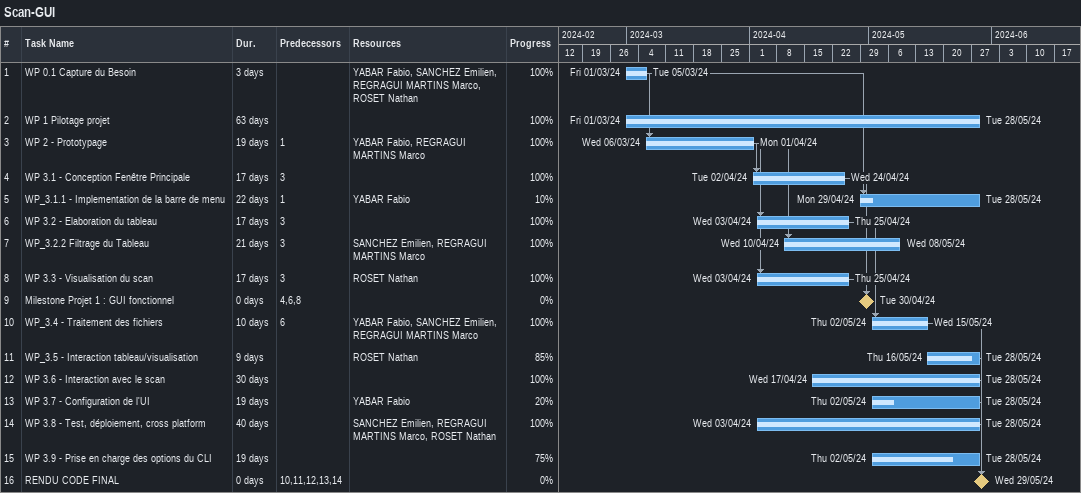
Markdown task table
Scan-GUI

| ID | Task | Duration | Start | Finish | Predecessors | Resources | % complete |
|---|---|---|---|---|---|---|---|
| 1 | WP 0.1 Capture du Besoin | 3d | 2024-03-01 | 2024-03-05 |  | YABAR Fabio, SANCHEZ Emilien, REGRAGUI MARTINS Marco, ROSET Nathan | 100 |
| 2 | WP 1 Pilotage projet | 63d | 2024-03-01 | 2024-05-28 |  |  | 100 |
| 3 | WP 2 - Prototypage | 19d | 2024-03-06 | 2024-04-01 | 1 | YABAR Fabio, REGRAGUI MARTINS Marco | 100 |
| 4 | WP 3.1 - Conception Fenêtre Principale | 17d | 2024-04-02 | 2024-04-24 | 3 |  | 100 |
| 5 | WP_3.1.1 - Implementation de la barre de menu | 22d | 2024-04-29 | 2024-05-28 | 1 | YABAR Fabio | 10 |
| 6 | WP 3.2 - Elaboration du tableau | 17d | 2024-04-03 | 2024-04-25 | 3 |  | 100 |
| 7 | WP_3.2.2 Filtrage du Tableau | 21d | 2024-04-10 | 2024-05-08 | 3 | SANCHEZ Emilien, REGRAGUI MARTINS Marco | 100 |
| 8 | WP 3.3 - Visualisation du scan | 17d | 2024-04-03 | 2024-04-25 | 3 | ROSET Nathan | 100 |
| 9 | Milestone Projet 1 : GUI fonctionnel | 0d | 2024-04-30 | 2024-04-30 | 4, 6, 8 |  | 0 |
| 10 | WP_3.4 - Traitement des fichiers | 10d | 2024-05-02 | 2024-05-15 | 6 | YABAR Fabio, SANCHEZ Emilien, REGRAGUI MARTINS Marco | 100 |
| 11 | WP_3.5 - Interaction tableau/visualisation | 9d | 2024-05-16 | 2024-05-28 |  | ROSET Nathan | 85 |
| 12 | WP 3.6 - Interaction avec le scan | 30d | 2024-04-17 | 2024-05-28 |  |  | 100 |
| 13 | WP 3.7 - Configuration de l'UI | 19d | 2024-05-02 | 2024-05-28 |  | YABAR Fabio | 20 |
| 14 | WP 3.8 - Test, déploiement, cross platform | 40d | 2024-04-03 | 2024-05-28 |  | SANCHEZ Emilien, REGRAGUI MARTINS Marco, ROSET Nathan | 100 |
| 15 | WP 3.9 - Prise en charge des options du CLI | 19d | 2024-05-02 | 2024-05-28 |  |  | 75 |
| 16 | RENDU CODE FINAL | 0d | 2024-05-29 | 2024-05-29 | 10, 11, 12, 13, 14 |  | 0 |
